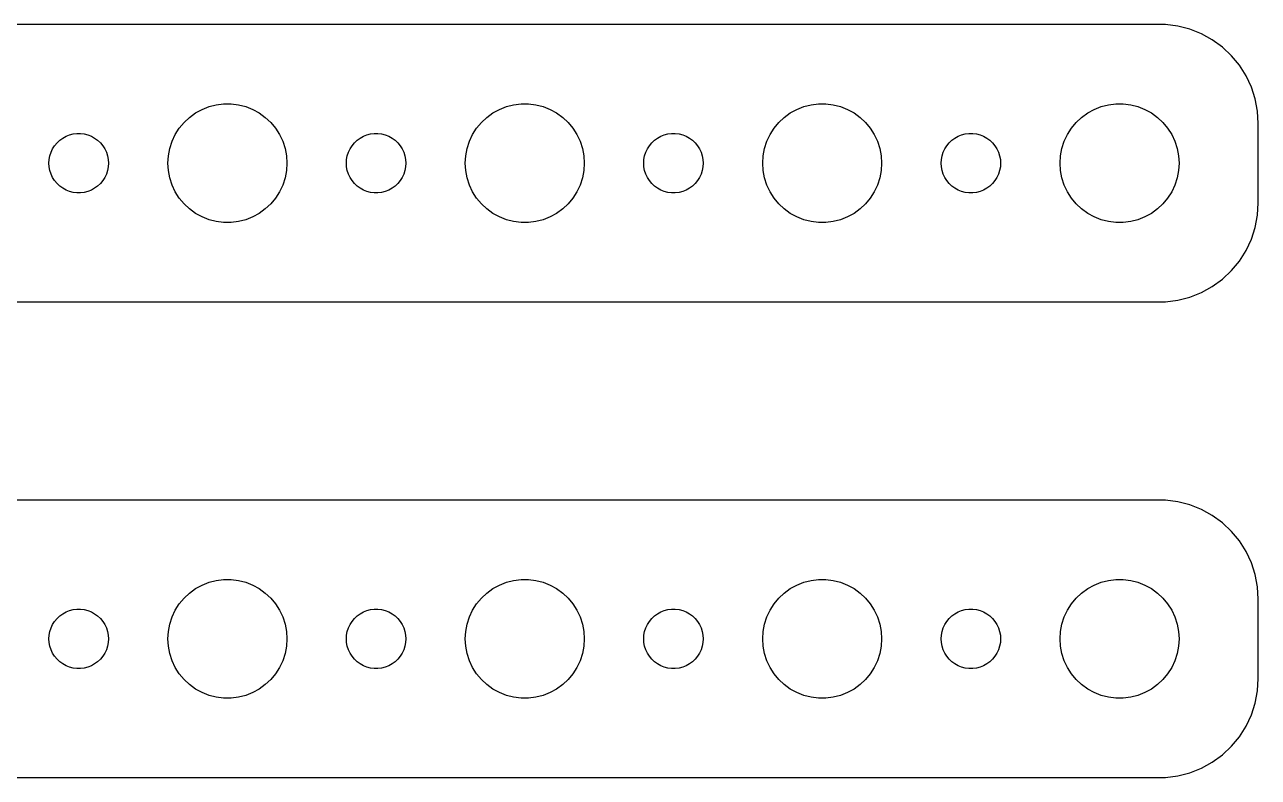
# Model space of a CAD drawing. Header units: metres. Extents: x -247 to 247, y 41 to 79.
# Drawn here: x 184.8 to 247, y 41 to 79 of the extents above; entities that cross this region are included whole.
import ezdxf

# ---------------------------------------------------------------- set-up
doc = ezdxf.new("R2010")
doc.units = ezdxf.units.M

msp = doc.modelspace()

# ---------------------------------------------------------------- linework, layer by layer
for p, q in [((242.314, 78.9901), (-242.314, 78.9901)), ((242.937, 78.9114), (242.314, 78.9901)), ((243.545, 78.7553), (242.937, 78.9114)), ((244.129, 78.5241), (243.545, 78.7553)), ((244.679, 78.2216), (244.129, 78.5241)), ((245.187, 77.8526), (244.679, 78.2216)), ((245.645, 77.4227), (245.187, 77.8526)), ((246.045, 76.9389), (245.645, 77.4227)), ((246.382, 76.4088), (246.045, 76.9389)), ((246.649, 75.8406), (246.382, 76.4088)), ((246.843, 75.2434), (246.649, 75.8406)), ((193.393, 74.533), (193.723, 74.7145)), ((193.723, 74.7145), (194.073, 74.8532)), ((194.073, 74.8532), (194.438, 74.9469)), ((194.438, 74.9469), (194.812, 74.9941)), ((194.812, 74.9941), (195.188, 74.9941)), ((195.188, 74.9941), (195.562, 74.9469)), ((195.562, 74.9469), (195.927, 74.8532)), ((195.927, 74.8532), (196.277, 74.7145)), ((196.277, 74.7145), (196.607, 74.533)), ((208.393, 74.533), (208.723, 74.7145)), ((208.723, 74.7145), (209.073, 74.8532)), ((209.073, 74.8532), (209.438, 74.9469)), ((209.438, 74.9469), (209.812, 74.9941)), ((209.812, 74.9941), (210.188, 74.9941)), ((210.188, 74.9941), (210.562, 74.9469)), ((210.562, 74.9469), (210.927, 74.8532)), ((210.927, 74.8532), (211.277, 74.7145)), ((211.277, 74.7145), (211.607, 74.533)), ((223.393, 74.533), (223.723, 74.7145)), ((223.723, 74.7145), (224.073, 74.8532)), ((224.073, 74.8532), (224.438, 74.9469)), ((224.438, 74.9469), (224.812, 74.9941)), ((224.812, 74.9941), (225.188, 74.9941)), ((225.188, 74.9941), (225.562, 74.9469)), ((225.562, 74.9469), (225.927, 74.8532)), ((225.927, 74.8532), (226.277, 74.7145)), ((226.277, 74.7145), (226.607, 74.533)), ((238.393, 74.533), (238.723, 74.7145)), ((238.723, 74.7145), (239.073, 74.8532)), ((239.073, 74.8532), (239.438, 74.9469)), ((239.438, 74.9469), (239.812, 74.9941)), ((239.812, 74.9941), (240.188, 74.9941)), ((240.188, 74.9941), (240.562, 74.9469)), ((240.562, 74.9469), (240.927, 74.8532)), ((240.927, 74.8532), (241.277, 74.7145)), ((241.277, 74.7145), (241.607, 74.533)), ((246.961, 74.6267), (246.843, 75.2434)), ((192.573, 73.7634), (192.813, 74.0536)), ((192.813, 74.0536), (193.088, 74.3115)), ((193.088, 74.3115), (193.393, 74.533)), ((196.607, 74.533), (196.912, 74.3115)), ((196.912, 74.3115), (197.187, 74.0536)), ((197.187, 74.0536), (197.427, 73.7634)), ((207.573, 73.7634), (207.813, 74.0536)), ((207.813, 74.0536), (208.088, 74.3115)), ((208.088, 74.3115), (208.393, 74.533)), ((211.607, 74.533), (211.912, 74.3115)), ((211.912, 74.3115), (212.187, 74.0536)), ((212.187, 74.0536), (212.427, 73.7634)), ((222.573, 73.7634), (222.813, 74.0536)), ((222.813, 74.0536), (223.088, 74.3115)), ((223.088, 74.3115), (223.393, 74.533)), ((226.607, 74.533), (226.912, 74.3115)), ((226.912, 74.3115), (227.187, 74.0536)), ((227.187, 74.0536), (227.427, 73.7634)), ((237.573, 73.7634), (237.813, 74.0536)), ((237.813, 74.0536), (238.088, 74.3115)), ((238.088, 74.3115), (238.393, 74.533)), ((241.607, 74.533), (241.912, 74.3115)), ((241.912, 74.3115), (242.187, 74.0536)), ((242.187, 74.0536), (242.427, 73.7634)), ((247, 74), (246.961, 74.6267)), ((186.861, 73.3572), (187.036, 73.4266)), ((187.036, 73.4266), (187.219, 73.4734)), ((187.219, 73.4734), (187.406, 73.497)), ((187.406, 73.497), (187.594, 73.497)), ((187.594, 73.497), (187.781, 73.4734)), ((187.781, 73.4734), (187.964, 73.4266)), ((187.964, 73.4266), (188.139, 73.3572)), ((192.211, 73.1044), (192.371, 73.4453)), ((192.371, 73.4453), (192.573, 73.7634)), ((197.427, 73.7634), (197.629, 73.4453)), ((197.629, 73.4453), (197.789, 73.1044)), ((201.861, 73.3572), (202.036, 73.4266)), ((202.036, 73.4266), (202.219, 73.4734)), ((202.219, 73.4734), (202.406, 73.497)), ((202.406, 73.497), (202.594, 73.497)), ((202.594, 73.497), (202.781, 73.4734)), ((202.781, 73.4734), (202.964, 73.4266)), ((202.964, 73.4266), (203.139, 73.3572)), ((207.211, 73.1044), (207.371, 73.4453)), ((207.371, 73.4453), (207.573, 73.7634)), ((212.427, 73.7634), (212.629, 73.4453)), ((212.629, 73.4453), (212.789, 73.1044)), ((216.861, 73.3572), (217.036, 73.4266)), ((217.036, 73.4266), (217.219, 73.4734)), ((217.219, 73.4734), (217.406, 73.497)), ((217.406, 73.497), (217.594, 73.497)), ((217.594, 73.497), (217.781, 73.4734)), ((217.781, 73.4734), (217.964, 73.4266)), ((217.964, 73.4266), (218.139, 73.3572)), ((222.211, 73.1044), (222.371, 73.4453)), ((222.371, 73.4453), (222.573, 73.7634)), ((227.427, 73.7634), (227.629, 73.4453)), ((227.629, 73.4453), (227.789, 73.1044)), ((231.861, 73.3572), (232.036, 73.4266)), ((232.036, 73.4266), (232.219, 73.4734)), ((232.219, 73.4734), (232.406, 73.497)), ((232.406, 73.497), (232.594, 73.497)), ((232.594, 73.497), (232.781, 73.4734)), ((232.781, 73.4734), (232.964, 73.4266)), ((232.964, 73.4266), (233.139, 73.3572)), ((237.211, 73.1044), (237.371, 73.4453)), ((237.371, 73.4453), (237.573, 73.7634)), ((242.427, 73.7634), (242.629, 73.4453)), ((242.629, 73.4453), (242.789, 73.1044)), ((247, 70), (247, 74)), ((186.186, 72.7226), (186.286, 72.8817)), ((186.286, 72.8817), (186.407, 73.0268)), ((186.407, 73.0268), (186.544, 73.1558)), ((186.544, 73.1558), (186.696, 73.2665)), ((186.696, 73.2665), (186.861, 73.3572)), ((188.139, 73.3572), (188.304, 73.2665)), ((188.304, 73.2665), (188.456, 73.1558)), ((188.456, 73.1558), (188.593, 73.0268)), ((188.593, 73.0268), (188.714, 72.8817)), ((188.714, 72.8817), (188.814, 72.7226)), ((192.094, 72.7461), (192.211, 73.1044)), ((197.789, 73.1044), (197.906, 72.7461)), ((201.186, 72.7226), (201.286, 72.8817)), ((201.286, 72.8817), (201.407, 73.0268)), ((201.407, 73.0268), (201.544, 73.1558)), ((201.544, 73.1558), (201.696, 73.2665)), ((201.696, 73.2665), (201.861, 73.3572)), ((203.139, 73.3572), (203.304, 73.2665)), ((203.304, 73.2665), (203.456, 73.1558)), ((203.456, 73.1558), (203.593, 73.0268)), ((203.593, 73.0268), (203.714, 72.8817)), ((203.714, 72.8817), (203.814, 72.7226)), ((207.094, 72.7461), (207.211, 73.1044)), ((212.789, 73.1044), (212.906, 72.7461)), ((216.186, 72.7226), (216.286, 72.8817)), ((216.286, 72.8817), (216.407, 73.0268)), ((216.407, 73.0268), (216.544, 73.1558)), ((216.544, 73.1558), (216.696, 73.2665)), ((216.696, 73.2665), (216.861, 73.3572)), ((218.139, 73.3572), (218.304, 73.2665)), ((218.304, 73.2665), (218.456, 73.1558)), ((218.456, 73.1558), (218.593, 73.0268)), ((218.593, 73.0268), (218.714, 72.8817)), ((218.714, 72.8817), (218.814, 72.7226)), ((222.094, 72.7461), (222.211, 73.1044)), ((227.789, 73.1044), (227.906, 72.7461)), ((231.186, 72.7226), (231.286, 72.8817)), ((231.286, 72.8817), (231.407, 73.0268)), ((231.407, 73.0268), (231.544, 73.1558)), ((231.544, 73.1558), (231.696, 73.2665)), ((231.696, 73.2665), (231.861, 73.3572)), ((233.139, 73.3572), (233.304, 73.2665)), ((233.304, 73.2665), (233.456, 73.1558)), ((233.456, 73.1558), (233.593, 73.0268)), ((233.593, 73.0268), (233.714, 72.8817)), ((233.714, 72.8817), (233.814, 72.7226)), ((237.094, 72.7461), (237.211, 73.1044)), ((242.789, 73.1044), (242.906, 72.7461)), ((186, 72), (186.012, 72.188)), ((186.012, 72.188), (186.047, 72.373)), ((186.047, 72.373), (186.105, 72.5522)), ((186.105, 72.5522), (186.186, 72.7226)), ((188.814, 72.7226), (188.895, 72.5522)), ((188.895, 72.5522), (188.953, 72.373)), ((188.953, 72.373), (188.988, 72.188)), ((188.988, 72.188), (189, 72)), ((192, 72), (192.024, 72.376)), ((192.024, 72.376), (192.094, 72.7461)), ((197.906, 72.7461), (197.976, 72.376)), ((197.976, 72.376), (198, 72)), ((201, 72), (201.012, 72.188)), ((201.012, 72.188), (201.047, 72.373)), ((201.047, 72.373), (201.105, 72.5522)), ((201.105, 72.5522), (201.186, 72.7226)), ((203.814, 72.7226), (203.895, 72.5522)), ((203.895, 72.5522), (203.953, 72.373)), ((203.953, 72.373), (203.988, 72.188)), ((203.988, 72.188), (204, 72)), ((207, 72), (207.024, 72.376)), ((207.024, 72.376), (207.094, 72.7461)), ((212.906, 72.7461), (212.976, 72.376)), ((212.976, 72.376), (213, 72)), ((216, 72), (216.012, 72.188)), ((216.012, 72.188), (216.047, 72.373)), ((216.047, 72.373), (216.105, 72.5522)), ((216.105, 72.5522), (216.186, 72.7226)), ((218.814, 72.7226), (218.895, 72.5522)), ((218.895, 72.5522), (218.953, 72.373)), ((218.953, 72.373), (218.988, 72.188)), ((218.988, 72.188), (219, 72)), ((222, 72), (222.024, 72.376)), ((222.024, 72.376), (222.094, 72.7461)), ((227.906, 72.7461), (227.976, 72.376)), ((227.976, 72.376), (228, 72)), ((231, 72), (231.012, 72.188)), ((231.012, 72.188), (231.047, 72.373)), ((231.047, 72.373), (231.105, 72.5522)), ((231.105, 72.5522), (231.186, 72.7226)), ((233.814, 72.7226), (233.895, 72.5522)), ((233.895, 72.5522), (233.953, 72.373)), ((233.953, 72.373), (233.988, 72.188)), ((233.988, 72.188), (234, 72)), ((237, 72), (237.024, 72.376)), ((237.024, 72.376), (237.094, 72.7461)), ((242.906, 72.7461), (242.976, 72.376)), ((242.976, 72.376), (243, 72)), ((186.012, 71.812), (186, 72)), ((186.047, 71.627), (186.012, 71.812)), ((186.105, 71.4478), (186.047, 71.627)), ((188.953, 71.627), (188.895, 71.4478)), ((188.988, 71.812), (188.953, 71.627)), ((189, 72), (188.988, 71.812)), ((192.024, 71.624), (192, 72)), ((192.094, 71.2539), (192.024, 71.624)), ((197.976, 71.624), (197.906, 71.2539)), ((198, 72), (197.976, 71.624)), ((201.012, 71.812), (201, 72)), ((201.047, 71.627), (201.012, 71.812)), ((201.105, 71.4478), (201.047, 71.627)), ((203.953, 71.627), (203.895, 71.4478)), ((203.988, 71.812), (203.953, 71.627)), ((204, 72), (203.988, 71.812)), ((207.024, 71.624), (207, 72)), ((207.094, 71.2539), (207.024, 71.624)), ((212.976, 71.624), (212.906, 71.2539)), ((213, 72), (212.976, 71.624)), ((216.012, 71.812), (216, 72)), ((216.047, 71.627), (216.012, 71.812)), ((216.105, 71.4478), (216.047, 71.627)), ((218.953, 71.627), (218.895, 71.4478)), ((218.988, 71.812), (218.953, 71.627)), ((219, 72), (218.988, 71.812)), ((222.024, 71.624), (222, 72)), ((222.094, 71.2539), (222.024, 71.624)), ((227.976, 71.624), (227.906, 71.2539)), ((228, 72), (227.976, 71.624)), ((231.012, 71.812), (231, 72)), ((231.047, 71.627), (231.012, 71.812)), ((231.105, 71.4478), (231.047, 71.627)), ((233.953, 71.627), (233.895, 71.4478)), ((233.988, 71.812), (233.953, 71.627)), ((234, 72), (233.988, 71.812)), ((237.024, 71.624), (237, 72)), ((237.094, 71.2539), (237.024, 71.624)), ((242.976, 71.624), (242.906, 71.2539)), ((243, 72), (242.976, 71.624)), ((186.186, 71.2774), (186.105, 71.4478)), ((186.286, 71.1183), (186.186, 71.2774)), ((186.407, 70.9732), (186.286, 71.1183)), ((186.544, 70.8442), (186.407, 70.9732)), ((188.593, 70.9732), (188.456, 70.8442)), ((188.714, 71.1183), (188.593, 70.9732)), ((188.814, 71.2774), (188.714, 71.1183)), ((188.895, 71.4478), (188.814, 71.2774)), ((192.211, 70.8956), (192.094, 71.2539)), ((197.906, 71.2539), (197.789, 70.8956)), ((201.186, 71.2774), (201.105, 71.4478)), ((201.286, 71.1183), (201.186, 71.2774)), ((201.407, 70.9732), (201.286, 71.1183)), ((201.544, 70.8442), (201.407, 70.9732)), ((203.593, 70.9732), (203.456, 70.8442)), ((203.714, 71.1183), (203.593, 70.9732)), ((203.814, 71.2774), (203.714, 71.1183)), ((203.895, 71.4478), (203.814, 71.2774)), ((207.211, 70.8956), (207.094, 71.2539)), ((212.906, 71.2539), (212.789, 70.8956)), ((216.186, 71.2774), (216.105, 71.4478)), ((216.286, 71.1183), (216.186, 71.2774)), ((216.407, 70.9732), (216.286, 71.1183)), ((216.544, 70.8442), (216.407, 70.9732)), ((218.593, 70.9732), (218.456, 70.8442)), ((218.714, 71.1183), (218.593, 70.9732)), ((218.814, 71.2774), (218.714, 71.1183)), ((218.895, 71.4478), (218.814, 71.2774)), ((222.211, 70.8956), (222.094, 71.2539)), ((227.906, 71.2539), (227.789, 70.8956)), ((231.186, 71.2774), (231.105, 71.4478)), ((231.286, 71.1183), (231.186, 71.2774)), ((231.407, 70.9732), (231.286, 71.1183)), ((231.544, 70.8442), (231.407, 70.9732)), ((233.593, 70.9732), (233.456, 70.8442)), ((233.714, 71.1183), (233.593, 70.9732)), ((233.814, 71.2774), (233.714, 71.1183)), ((233.895, 71.4478), (233.814, 71.2774)), ((237.211, 70.8956), (237.094, 71.2539)), ((242.906, 71.2539), (242.789, 70.8956)), ((186.696, 70.7335), (186.544, 70.8442)), ((186.861, 70.6428), (186.696, 70.7335)), ((187.036, 70.5734), (186.861, 70.6428)), ((187.219, 70.5266), (187.036, 70.5734)), ((187.406, 70.503), (187.219, 70.5266)), ((187.594, 70.503), (187.406, 70.503)), ((187.781, 70.5266), (187.594, 70.503)), ((187.964, 70.5734), (187.781, 70.5266)), ((188.139, 70.6428), (187.964, 70.5734)), ((188.304, 70.7335), (188.139, 70.6428)), ((188.456, 70.8442), (188.304, 70.7335)), ((192.371, 70.5547), (192.211, 70.8956)), ((192.573, 70.2366), (192.371, 70.5547)), ((197.629, 70.5547), (197.427, 70.2366)), ((197.789, 70.8956), (197.629, 70.5547)), ((201.696, 70.7335), (201.544, 70.8442)), ((201.861, 70.6428), (201.696, 70.7335)), ((202.036, 70.5734), (201.861, 70.6428)), ((202.219, 70.5266), (202.036, 70.5734)), ((202.406, 70.503), (202.219, 70.5266)), ((202.594, 70.503), (202.406, 70.503)), ((202.781, 70.5266), (202.594, 70.503)), ((202.964, 70.5734), (202.781, 70.5266)), ((203.139, 70.6428), (202.964, 70.5734)), ((203.304, 70.7335), (203.139, 70.6428)), ((203.456, 70.8442), (203.304, 70.7335)), ((207.371, 70.5547), (207.211, 70.8956)), ((207.573, 70.2366), (207.371, 70.5547)), ((212.629, 70.5547), (212.427, 70.2366)), ((212.789, 70.8956), (212.629, 70.5547)), ((216.696, 70.7335), (216.544, 70.8442)), ((216.861, 70.6428), (216.696, 70.7335)), ((217.036, 70.5734), (216.861, 70.6428)), ((217.219, 70.5266), (217.036, 70.5734)), ((217.406, 70.503), (217.219, 70.5266)), ((217.594, 70.503), (217.406, 70.503)), ((217.781, 70.5266), (217.594, 70.503)), ((217.964, 70.5734), (217.781, 70.5266)), ((218.139, 70.6428), (217.964, 70.5734)), ((218.304, 70.7335), (218.139, 70.6428)), ((218.456, 70.8442), (218.304, 70.7335)), ((222.371, 70.5547), (222.211, 70.8956)), ((222.573, 70.2366), (222.371, 70.5547)), ((227.629, 70.5547), (227.427, 70.2366)), ((227.789, 70.8956), (227.629, 70.5547)), ((231.696, 70.7335), (231.544, 70.8442)), ((231.861, 70.6428), (231.696, 70.7335)), ((232.036, 70.5734), (231.861, 70.6428)), ((232.219, 70.5266), (232.036, 70.5734)), ((232.406, 70.503), (232.219, 70.5266)), ((232.594, 70.503), (232.406, 70.503)), ((232.781, 70.5266), (232.594, 70.503)), ((232.964, 70.5734), (232.781, 70.5266)), ((233.139, 70.6428), (232.964, 70.5734)), ((233.304, 70.7335), (233.139, 70.6428)), ((233.456, 70.8442), (233.304, 70.7335)), ((237.371, 70.5547), (237.211, 70.8956)), ((237.573, 70.2366), (237.371, 70.5547)), ((242.629, 70.5547), (242.427, 70.2366)), ((242.789, 70.8956), (242.629, 70.5547)), ((192.813, 69.9464), (192.573, 70.2366)), ((193.088, 69.6885), (192.813, 69.9464)), ((197.187, 69.9464), (196.912, 69.6885)), ((197.427, 70.2366), (197.187, 69.9464)), ((207.813, 69.9464), (207.573, 70.2366)), ((208.088, 69.6885), (207.813, 69.9464)), ((212.187, 69.9464), (211.912, 69.6885)), ((212.427, 70.2366), (212.187, 69.9464)), ((222.813, 69.9464), (222.573, 70.2366)), ((223.088, 69.6885), (222.813, 69.9464)), ((227.187, 69.9464), (226.912, 69.6885)), ((227.427, 70.2366), (227.187, 69.9464)), ((237.813, 69.9464), (237.573, 70.2366)), ((238.088, 69.6885), (237.813, 69.9464)), ((242.187, 69.9464), (241.912, 69.6885)), ((242.427, 70.2366), (242.187, 69.9464)), ((246.961, 69.3733), (247, 70)), ((193.393, 69.467), (193.088, 69.6885)), ((193.723, 69.2855), (193.393, 69.467)), ((194.073, 69.1468), (193.723, 69.2855)), ((194.438, 69.0531), (194.073, 69.1468)), ((195.927, 69.1468), (195.562, 69.0531)), ((196.277, 69.2855), (195.927, 69.1468)), ((196.607, 69.467), (196.277, 69.2855)), ((196.912, 69.6885), (196.607, 69.467)), ((208.393, 69.467), (208.088, 69.6885)), ((208.723, 69.2855), (208.393, 69.467)), ((209.073, 69.1468), (208.723, 69.2855)), ((209.438, 69.0531), (209.073, 69.1468)), ((210.927, 69.1468), (210.562, 69.0531)), ((211.277, 69.2855), (210.927, 69.1468)), ((211.607, 69.467), (211.277, 69.2855)), ((211.912, 69.6885), (211.607, 69.467)), ((223.393, 69.467), (223.088, 69.6885)), ((223.723, 69.2855), (223.393, 69.467)), ((224.073, 69.1468), (223.723, 69.2855)), ((224.438, 69.0531), (224.073, 69.1468)), ((225.927, 69.1468), (225.562, 69.0531)), ((226.277, 69.2855), (225.927, 69.1468)), ((226.607, 69.467), (226.277, 69.2855)), ((226.912, 69.6885), (226.607, 69.467)), ((238.393, 69.467), (238.088, 69.6885)), ((238.723, 69.2855), (238.393, 69.467)), ((239.073, 69.1468), (238.723, 69.2855)), ((239.438, 69.0531), (239.073, 69.1468)), ((240.927, 69.1468), (240.562, 69.0531)), ((241.277, 69.2855), (240.927, 69.1468)), ((241.607, 69.467), (241.277, 69.2855)), ((241.912, 69.6885), (241.607, 69.467)), ((246.843, 68.7566), (246.961, 69.3733)), ((194.812, 69.0059), (194.438, 69.0531)), ((195.188, 69.0059), (194.812, 69.0059)), ((195.562, 69.0531), (195.188, 69.0059)), ((209.812, 69.0059), (209.438, 69.0531)), ((210.188, 69.0059), (209.812, 69.0059)), ((210.562, 69.0531), (210.188, 69.0059)), ((224.812, 69.0059), (224.438, 69.0531)), ((225.188, 69.0059), (224.812, 69.0059)), ((225.562, 69.0531), (225.188, 69.0059)), ((239.812, 69.0059), (239.438, 69.0531)), ((240.188, 69.0059), (239.812, 69.0059)), ((240.562, 69.0531), (240.188, 69.0059)), ((246.649, 68.1594), (246.843, 68.7566)), ((246.382, 67.5912), (246.649, 68.1594)), ((246.045, 67.0611), (246.382, 67.5912)), ((245.645, 66.5773), (246.045, 67.0611)), ((244.679, 65.7784), (245.187, 66.1474)), ((245.187, 66.1474), (245.645, 66.5773)), ((243.545, 65.2447), (244.129, 65.4759)), ((244.129, 65.4759), (244.679, 65.7784)), ((-242.314, 65.0099), (242.314, 65.0099)), ((242.314, 65.0099), (242.937, 65.0886)), ((242.937, 65.0886), (243.545, 65.2447)), ((242.314, 54.9901), (-242.314, 54.9901)), ((242.937, 54.9114), (242.314, 54.9901)), ((243.545, 54.7553), (242.937, 54.9114)), ((244.129, 54.5241), (243.545, 54.7553)), ((244.679, 54.2216), (244.129, 54.5241)), ((245.187, 53.8526), (244.679, 54.2216)), ((245.645, 53.4227), (245.187, 53.8526)), ((246.045, 52.9389), (245.645, 53.4227)), ((246.382, 52.4088), (246.045, 52.9389)), ((246.649, 51.8406), (246.382, 52.4088)), ((246.843, 51.2434), (246.649, 51.8406)), ((246.961, 50.6267), (246.843, 51.2434)), ((193.088, 50.3115), (193.393, 50.533)), ((193.393, 50.533), (193.723, 50.7145)), ((193.723, 50.7145), (194.073, 50.8532)), ((194.073, 50.8532), (194.438, 50.9469)), ((194.438, 50.9469), (194.812, 50.9941)), ((194.812, 50.9941), (195.188, 50.9941)), ((195.188, 50.9941), (195.562, 50.9469)), ((195.562, 50.9469), (195.927, 50.8532)), ((195.927, 50.8532), (196.277, 50.7145)), ((196.277, 50.7145), (196.607, 50.533)), ((196.607, 50.533), (196.912, 50.3115)), ((208.088, 50.3115), (208.393, 50.533)), ((208.393, 50.533), (208.723, 50.7145)), ((208.723, 50.7145), (209.073, 50.8532)), ((209.073, 50.8532), (209.438, 50.9469)), ((209.438, 50.9469), (209.812, 50.9941)), ((209.812, 50.9941), (210.188, 50.9941)), ((210.188, 50.9941), (210.562, 50.9469)), ((210.562, 50.9469), (210.927, 50.8532)), ((210.927, 50.8532), (211.277, 50.7145)), ((211.277, 50.7145), (211.607, 50.533)), ((211.607, 50.533), (211.912, 50.3115)), ((223.088, 50.3115), (223.393, 50.533)), ((223.393, 50.533), (223.723, 50.7145)), ((223.723, 50.7145), (224.073, 50.8532)), ((224.073, 50.8532), (224.438, 50.9469)), ((224.438, 50.9469), (224.812, 50.9941)), ((224.812, 50.9941), (225.188, 50.9941)), ((225.188, 50.9941), (225.562, 50.9469)), ((225.562, 50.9469), (225.927, 50.8532)), ((225.927, 50.8532), (226.277, 50.7145)), ((226.277, 50.7145), (226.607, 50.533)), ((226.607, 50.533), (226.912, 50.3115)), ((238.088, 50.3115), (238.393, 50.533)), ((238.393, 50.533), (238.723, 50.7145)), ((238.723, 50.7145), (239.073, 50.8532)), ((239.073, 50.8532), (239.438, 50.9469)), ((239.438, 50.9469), (239.812, 50.9941)), ((239.812, 50.9941), (240.188, 50.9941)), ((240.188, 50.9941), (240.562, 50.9469)), ((240.562, 50.9469), (240.927, 50.8532)), ((240.927, 50.8532), (241.277, 50.7145)), ((241.277, 50.7145), (241.607, 50.533)), ((241.607, 50.533), (241.912, 50.3115)), ((247, 50), (246.961, 50.6267)), ((192.573, 49.7634), (192.813, 50.0536)), ((192.813, 50.0536), (193.088, 50.3115)), ((196.912, 50.3115), (197.187, 50.0536)), ((197.187, 50.0536), (197.427, 49.7634)), ((207.573, 49.7634), (207.813, 50.0536)), ((207.813, 50.0536), (208.088, 50.3115)), ((211.912, 50.3115), (212.187, 50.0536)), ((212.187, 50.0536), (212.427, 49.7634)), ((222.573, 49.7634), (222.813, 50.0536)), ((222.813, 50.0536), (223.088, 50.3115)), ((226.912, 50.3115), (227.187, 50.0536)), ((227.187, 50.0536), (227.427, 49.7634)), ((237.573, 49.7634), (237.813, 50.0536)), ((237.813, 50.0536), (238.088, 50.3115)), ((241.912, 50.3115), (242.187, 50.0536)), ((242.187, 50.0536), (242.427, 49.7634)), ((247, 46), (247, 50)), ((186.544, 49.1558), (186.696, 49.2665)), ((186.696, 49.2665), (186.861, 49.3572)), ((186.861, 49.3572), (187.036, 49.4266)), ((187.036, 49.4266), (187.219, 49.4734)), ((187.219, 49.4734), (187.406, 49.497)), ((187.406, 49.497), (187.594, 49.497)), ((187.594, 49.497), (187.781, 49.4734)), ((187.781, 49.4734), (187.964, 49.4266)), ((187.964, 49.4266), (188.139, 49.3572)), ((188.139, 49.3572), (188.304, 49.2665)), ((188.304, 49.2665), (188.456, 49.1558)), ((192.211, 49.1044), (192.371, 49.4453)), ((192.371, 49.4453), (192.573, 49.7634)), ((197.427, 49.7634), (197.629, 49.4453)), ((197.629, 49.4453), (197.789, 49.1044)), ((201.544, 49.1558), (201.696, 49.2665)), ((201.696, 49.2665), (201.861, 49.3572)), ((201.861, 49.3572), (202.036, 49.4266)), ((202.036, 49.4266), (202.219, 49.4734)), ((202.219, 49.4734), (202.406, 49.497)), ((202.406, 49.497), (202.594, 49.497)), ((202.594, 49.497), (202.781, 49.4734)), ((202.781, 49.4734), (202.964, 49.4266)), ((202.964, 49.4266), (203.139, 49.3572)), ((203.139, 49.3572), (203.304, 49.2665)), ((203.304, 49.2665), (203.456, 49.1558)), ((207.211, 49.1044), (207.371, 49.4453)), ((207.371, 49.4453), (207.573, 49.7634)), ((212.427, 49.7634), (212.629, 49.4453)), ((212.629, 49.4453), (212.789, 49.1044)), ((216.544, 49.1558), (216.696, 49.2665)), ((216.696, 49.2665), (216.861, 49.3572)), ((216.861, 49.3572), (217.036, 49.4266)), ((217.036, 49.4266), (217.219, 49.4734)), ((217.219, 49.4734), (217.406, 49.497)), ((217.406, 49.497), (217.594, 49.497)), ((217.594, 49.497), (217.781, 49.4734)), ((217.781, 49.4734), (217.964, 49.4266)), ((217.964, 49.4266), (218.139, 49.3572)), ((218.139, 49.3572), (218.304, 49.2665)), ((218.304, 49.2665), (218.456, 49.1558)), ((222.211, 49.1044), (222.371, 49.4453)), ((222.371, 49.4453), (222.573, 49.7634)), ((227.427, 49.7634), (227.629, 49.4453)), ((227.629, 49.4453), (227.789, 49.1044)), ((231.544, 49.1558), (231.696, 49.2665)), ((231.696, 49.2665), (231.861, 49.3572)), ((231.861, 49.3572), (232.036, 49.4266)), ((232.036, 49.4266), (232.219, 49.4734)), ((232.219, 49.4734), (232.406, 49.497)), ((232.406, 49.497), (232.594, 49.497)), ((232.594, 49.497), (232.781, 49.4734)), ((232.781, 49.4734), (232.964, 49.4266)), ((232.964, 49.4266), (233.139, 49.3572)), ((233.139, 49.3572), (233.304, 49.2665)), ((233.304, 49.2665), (233.456, 49.1558)), ((237.211, 49.1044), (237.371, 49.4453)), ((237.371, 49.4453), (237.573, 49.7634)), ((242.427, 49.7634), (242.629, 49.4453)), ((242.629, 49.4453), (242.789, 49.1044)), ((186.047, 48.373), (186.105, 48.5522)), ((186.105, 48.5522), (186.186, 48.7226)), ((186.186, 48.7226), (186.286, 48.8817)), ((186.286, 48.8817), (186.407, 49.0268)), ((186.407, 49.0268), (186.544, 49.1558)), ((188.456, 49.1558), (188.593, 49.0268)), ((188.593, 49.0268), (188.714, 48.8817)), ((188.714, 48.8817), (188.814, 48.7226)), ((188.814, 48.7226), (188.895, 48.5522)), ((188.895, 48.5522), (188.953, 48.373)), ((192.024, 48.376), (192.094, 48.7461)), ((192.094, 48.7461), (192.211, 49.1044)), ((197.789, 49.1044), (197.906, 48.7461)), ((197.906, 48.7461), (197.976, 48.376)), ((201.047, 48.373), (201.105, 48.5522)), ((201.105, 48.5522), (201.186, 48.7226)), ((201.186, 48.7226), (201.286, 48.8817)), ((201.286, 48.8817), (201.407, 49.0268)), ((201.407, 49.0268), (201.544, 49.1558)), ((203.456, 49.1558), (203.593, 49.0268)), ((203.593, 49.0268), (203.714, 48.8817)), ((203.714, 48.8817), (203.814, 48.7226)), ((203.814, 48.7226), (203.895, 48.5522)), ((203.895, 48.5522), (203.953, 48.373)), ((207.024, 48.376), (207.094, 48.7461)), ((207.094, 48.7461), (207.211, 49.1044)), ((212.789, 49.1044), (212.906, 48.7461)), ((212.906, 48.7461), (212.976, 48.376)), ((216.047, 48.373), (216.105, 48.5522)), ((216.105, 48.5522), (216.186, 48.7226)), ((216.186, 48.7226), (216.286, 48.8817)), ((216.286, 48.8817), (216.407, 49.0268)), ((216.407, 49.0268), (216.544, 49.1558)), ((218.456, 49.1558), (218.593, 49.0268)), ((218.593, 49.0268), (218.714, 48.8817)), ((218.714, 48.8817), (218.814, 48.7226)), ((218.814, 48.7226), (218.895, 48.5522)), ((218.895, 48.5522), (218.953, 48.373)), ((222.024, 48.376), (222.094, 48.7461)), ((222.094, 48.7461), (222.211, 49.1044)), ((227.789, 49.1044), (227.906, 48.7461)), ((227.906, 48.7461), (227.976, 48.376)), ((231.047, 48.373), (231.105, 48.5522)), ((231.105, 48.5522), (231.186, 48.7226)), ((231.186, 48.7226), (231.286, 48.8817)), ((231.286, 48.8817), (231.407, 49.0268)), ((231.407, 49.0268), (231.544, 49.1558)), ((233.456, 49.1558), (233.593, 49.0268)), ((233.593, 49.0268), (233.714, 48.8817)), ((233.714, 48.8817), (233.814, 48.7226)), ((233.814, 48.7226), (233.895, 48.5522)), ((233.895, 48.5522), (233.953, 48.373)), ((237.024, 48.376), (237.094, 48.7461)), ((237.094, 48.7461), (237.211, 49.1044)), ((242.789, 49.1044), (242.906, 48.7461)), ((242.906, 48.7461), (242.976, 48.376)), ((186, 48), (186.012, 48.188)), ((186.012, 47.812), (186, 48)), ((186.012, 48.188), (186.047, 48.373)), ((188.953, 48.373), (188.988, 48.188)), ((188.988, 48.188), (189, 48)), ((189, 48), (188.988, 47.812)), ((192, 48), (192.024, 48.376)), ((192.024, 47.624), (192, 48)), ((197.976, 48.376), (198, 48)), ((198, 48), (197.976, 47.624)), ((201, 48), (201.012, 48.188)), ((201.012, 47.812), (201, 48)), ((201.012, 48.188), (201.047, 48.373)), ((203.953, 48.373), (203.988, 48.188)), ((203.988, 48.188), (204, 48)), ((204, 48), (203.988, 47.812)), ((207, 48), (207.024, 48.376)), ((207.024, 47.624), (207, 48)), ((212.976, 48.376), (213, 48)), ((213, 48), (212.976, 47.624)), ((216, 48), (216.012, 48.188)), ((216.012, 47.812), (216, 48)), ((216.012, 48.188), (216.047, 48.373)), ((218.953, 48.373), (218.988, 48.188)), ((218.988, 48.188), (219, 48)), ((219, 48), (218.988, 47.812)), ((222, 48), (222.024, 48.376)), ((222.024, 47.624), (222, 48)), ((227.976, 48.376), (228, 48)), ((228, 48), (227.976, 47.624)), ((231, 48), (231.012, 48.188)), ((231.012, 47.812), (231, 48)), ((231.012, 48.188), (231.047, 48.373)), ((233.953, 48.373), (233.988, 48.188)), ((233.988, 48.188), (234, 48)), ((234, 48), (233.988, 47.812)), ((237, 48), (237.024, 48.376)), ((237.024, 47.624), (237, 48)), ((242.976, 48.376), (243, 48)), ((243, 48), (242.976, 47.624)), ((186.047, 47.627), (186.012, 47.812)), ((186.105, 47.4478), (186.047, 47.627)), ((186.186, 47.2774), (186.105, 47.4478)), ((188.895, 47.4478), (188.814, 47.2774)), ((188.953, 47.627), (188.895, 47.4478)), ((188.988, 47.812), (188.953, 47.627)), ((192.094, 47.2539), (192.024, 47.624)), ((197.976, 47.624), (197.906, 47.2539)), ((201.047, 47.627), (201.012, 47.812)), ((201.105, 47.4478), (201.047, 47.627)), ((201.186, 47.2774), (201.105, 47.4478)), ((203.895, 47.4478), (203.814, 47.2774)), ((203.953, 47.627), (203.895, 47.4478)), ((203.988, 47.812), (203.953, 47.627)), ((207.094, 47.2539), (207.024, 47.624)), ((212.976, 47.624), (212.906, 47.2539)), ((216.047, 47.627), (216.012, 47.812)), ((216.105, 47.4478), (216.047, 47.627)), ((216.186, 47.2774), (216.105, 47.4478)), ((218.895, 47.4478), (218.814, 47.2774)), ((218.953, 47.627), (218.895, 47.4478)), ((218.988, 47.812), (218.953, 47.627)), ((222.094, 47.2539), (222.024, 47.624)), ((227.976, 47.624), (227.906, 47.2539)), ((231.047, 47.627), (231.012, 47.812)), ((231.105, 47.4478), (231.047, 47.627)), ((231.186, 47.2774), (231.105, 47.4478)), ((233.895, 47.4478), (233.814, 47.2774)), ((233.953, 47.627), (233.895, 47.4478)), ((233.988, 47.812), (233.953, 47.627)), ((237.094, 47.2539), (237.024, 47.624)), ((242.976, 47.624), (242.906, 47.2539)), ((186.286, 47.1183), (186.186, 47.2774)), ((186.407, 46.9732), (186.286, 47.1183)), ((186.544, 46.8442), (186.407, 46.9732)), ((186.696, 46.7335), (186.544, 46.8442)), ((186.861, 46.6428), (186.696, 46.7335)), ((188.304, 46.7335), (188.139, 46.6428)), ((188.456, 46.8442), (188.304, 46.7335)), ((188.593, 46.9732), (188.456, 46.8442)), ((188.714, 47.1183), (188.593, 46.9732)), ((188.814, 47.2774), (188.714, 47.1183)), ((192.211, 46.8956), (192.094, 47.2539)), ((192.371, 46.5547), (192.211, 46.8956)), ((197.789, 46.8956), (197.629, 46.5547)), ((197.906, 47.2539), (197.789, 46.8956)), ((201.286, 47.1183), (201.186, 47.2774)), ((201.407, 46.9732), (201.286, 47.1183)), ((201.544, 46.8442), (201.407, 46.9732)), ((201.696, 46.7335), (201.544, 46.8442)), ((201.861, 46.6428), (201.696, 46.7335)), ((203.304, 46.7335), (203.139, 46.6428)), ((203.456, 46.8442), (203.304, 46.7335)), ((203.593, 46.9732), (203.456, 46.8442)), ((203.714, 47.1183), (203.593, 46.9732)), ((203.814, 47.2774), (203.714, 47.1183)), ((207.211, 46.8956), (207.094, 47.2539)), ((207.371, 46.5547), (207.211, 46.8956)), ((212.789, 46.8956), (212.629, 46.5547)), ((212.906, 47.2539), (212.789, 46.8956)), ((216.286, 47.1183), (216.186, 47.2774)), ((216.407, 46.9732), (216.286, 47.1183)), ((216.544, 46.8442), (216.407, 46.9732)), ((216.696, 46.7335), (216.544, 46.8442)), ((216.861, 46.6428), (216.696, 46.7335)), ((218.304, 46.7335), (218.139, 46.6428)), ((218.456, 46.8442), (218.304, 46.7335)), ((218.593, 46.9732), (218.456, 46.8442)), ((218.714, 47.1183), (218.593, 46.9732)), ((218.814, 47.2774), (218.714, 47.1183)), ((222.211, 46.8956), (222.094, 47.2539)), ((222.371, 46.5547), (222.211, 46.8956)), ((227.789, 46.8956), (227.629, 46.5547)), ((227.906, 47.2539), (227.789, 46.8956)), ((231.286, 47.1183), (231.186, 47.2774)), ((231.407, 46.9732), (231.286, 47.1183)), ((231.544, 46.8442), (231.407, 46.9732)), ((231.696, 46.7335), (231.544, 46.8442)), ((231.861, 46.6428), (231.696, 46.7335)), ((233.304, 46.7335), (233.139, 46.6428)), ((233.456, 46.8442), (233.304, 46.7335)), ((233.593, 46.9732), (233.456, 46.8442)), ((233.714, 47.1183), (233.593, 46.9732)), ((233.814, 47.2774), (233.714, 47.1183)), ((237.211, 46.8956), (237.094, 47.2539)), ((237.371, 46.5547), (237.211, 46.8956)), ((242.789, 46.8956), (242.629, 46.5547)), ((242.906, 47.2539), (242.789, 46.8956)), ((187.036, 46.5734), (186.861, 46.6428)), ((187.219, 46.5266), (187.036, 46.5734)), ((187.406, 46.503), (187.219, 46.5266)), ((187.594, 46.503), (187.406, 46.503)), ((187.781, 46.5266), (187.594, 46.503)), ((187.964, 46.5734), (187.781, 46.5266)), ((188.139, 46.6428), (187.964, 46.5734)), ((192.573, 46.2366), (192.371, 46.5547)), ((192.813, 45.9464), (192.573, 46.2366)), ((197.427, 46.2366), (197.187, 45.9464)), ((197.629, 46.5547), (197.427, 46.2366)), ((202.036, 46.5734), (201.861, 46.6428)), ((202.219, 46.5266), (202.036, 46.5734)), ((202.406, 46.503), (202.219, 46.5266)), ((202.594, 46.503), (202.406, 46.503)), ((202.781, 46.5266), (202.594, 46.503)), ((202.964, 46.5734), (202.781, 46.5266)), ((203.139, 46.6428), (202.964, 46.5734)), ((207.573, 46.2366), (207.371, 46.5547)), ((207.813, 45.9464), (207.573, 46.2366)), ((212.427, 46.2366), (212.187, 45.9464)), ((212.629, 46.5547), (212.427, 46.2366)), ((217.036, 46.5734), (216.861, 46.6428)), ((217.219, 46.5266), (217.036, 46.5734)), ((217.406, 46.503), (217.219, 46.5266)), ((217.594, 46.503), (217.406, 46.503)), ((217.781, 46.5266), (217.594, 46.503)), ((217.964, 46.5734), (217.781, 46.5266)), ((218.139, 46.6428), (217.964, 46.5734)), ((222.573, 46.2366), (222.371, 46.5547)), ((222.813, 45.9464), (222.573, 46.2366)), ((227.427, 46.2366), (227.187, 45.9464)), ((227.629, 46.5547), (227.427, 46.2366)), ((232.036, 46.5734), (231.861, 46.6428)), ((232.219, 46.5266), (232.036, 46.5734)), ((232.406, 46.503), (232.219, 46.5266)), ((232.594, 46.503), (232.406, 46.503)), ((232.781, 46.5266), (232.594, 46.503)), ((232.964, 46.5734), (232.781, 46.5266)), ((233.139, 46.6428), (232.964, 46.5734)), ((237.573, 46.2366), (237.371, 46.5547)), ((237.813, 45.9464), (237.573, 46.2366)), ((242.427, 46.2366), (242.187, 45.9464)), ((242.629, 46.5547), (242.427, 46.2366)), ((193.088, 45.6885), (192.813, 45.9464)), ((193.393, 45.467), (193.088, 45.6885)), ((193.723, 45.2855), (193.393, 45.467)), ((196.607, 45.467), (196.277, 45.2855)), ((196.912, 45.6885), (196.607, 45.467)), ((197.187, 45.9464), (196.912, 45.6885)), ((208.088, 45.6885), (207.813, 45.9464)), ((208.393, 45.467), (208.088, 45.6885)), ((208.723, 45.2855), (208.393, 45.467)), ((211.607, 45.467), (211.277, 45.2855)), ((211.912, 45.6885), (211.607, 45.467)), ((212.187, 45.9464), (211.912, 45.6885)), ((223.088, 45.6885), (222.813, 45.9464)), ((223.393, 45.467), (223.088, 45.6885)), ((223.723, 45.2855), (223.393, 45.467)), ((226.607, 45.467), (226.277, 45.2855)), ((226.912, 45.6885), (226.607, 45.467)), ((227.187, 45.9464), (226.912, 45.6885)), ((238.088, 45.6885), (237.813, 45.9464)), ((238.393, 45.467), (238.088, 45.6885)), ((238.723, 45.2855), (238.393, 45.467)), ((241.607, 45.467), (241.277, 45.2855)), ((241.912, 45.6885), (241.607, 45.467)), ((242.187, 45.9464), (241.912, 45.6885)), ((246.961, 45.3733), (247, 46)), ((194.073, 45.1468), (193.723, 45.2855)), ((194.438, 45.0531), (194.073, 45.1468)), ((194.812, 45.0059), (194.438, 45.0531)), ((195.188, 45.0059), (194.812, 45.0059)), ((195.562, 45.0531), (195.188, 45.0059)), ((195.927, 45.1468), (195.562, 45.0531)), ((196.277, 45.2855), (195.927, 45.1468)), ((209.073, 45.1468), (208.723, 45.2855)), ((209.438, 45.0531), (209.073, 45.1468)), ((209.812, 45.0059), (209.438, 45.0531)), ((210.188, 45.0059), (209.812, 45.0059)), ((210.562, 45.0531), (210.188, 45.0059)), ((210.927, 45.1468), (210.562, 45.0531)), ((211.277, 45.2855), (210.927, 45.1468)), ((224.073, 45.1468), (223.723, 45.2855)), ((224.438, 45.0531), (224.073, 45.1468)), ((224.812, 45.0059), (224.438, 45.0531)), ((225.188, 45.0059), (224.812, 45.0059)), ((225.562, 45.0531), (225.188, 45.0059)), ((225.927, 45.1468), (225.562, 45.0531)), ((226.277, 45.2855), (225.927, 45.1468)), ((239.073, 45.1468), (238.723, 45.2855)), ((239.438, 45.0531), (239.073, 45.1468)), ((239.812, 45.0059), (239.438, 45.0531)), ((240.188, 45.0059), (239.812, 45.0059)), ((240.562, 45.0531), (240.188, 45.0059)), ((240.927, 45.1468), (240.562, 45.0531)), ((241.277, 45.2855), (240.927, 45.1468)), ((246.843, 44.7566), (246.961, 45.3733)), ((246.649, 44.1594), (246.843, 44.7566)), ((246.045, 43.0611), (246.382, 43.5912)), ((246.382, 43.5912), (246.649, 44.1594)), ((245.645, 42.5773), (246.045, 43.0611)), ((245.187, 42.1474), (245.645, 42.5773)), ((244.129, 41.4759), (244.679, 41.7784)), ((244.679, 41.7784), (245.187, 42.1474)), ((242.314, 41.0099), (242.937, 41.0886)), ((242.937, 41.0886), (243.545, 41.2447)), ((243.545, 41.2447), (244.129, 41.4759)), ((-242.314, 41.0099), (242.314, 41.0099))]:
    msp.add_line(p, q)

doc.saveas('drawing.dxf')
